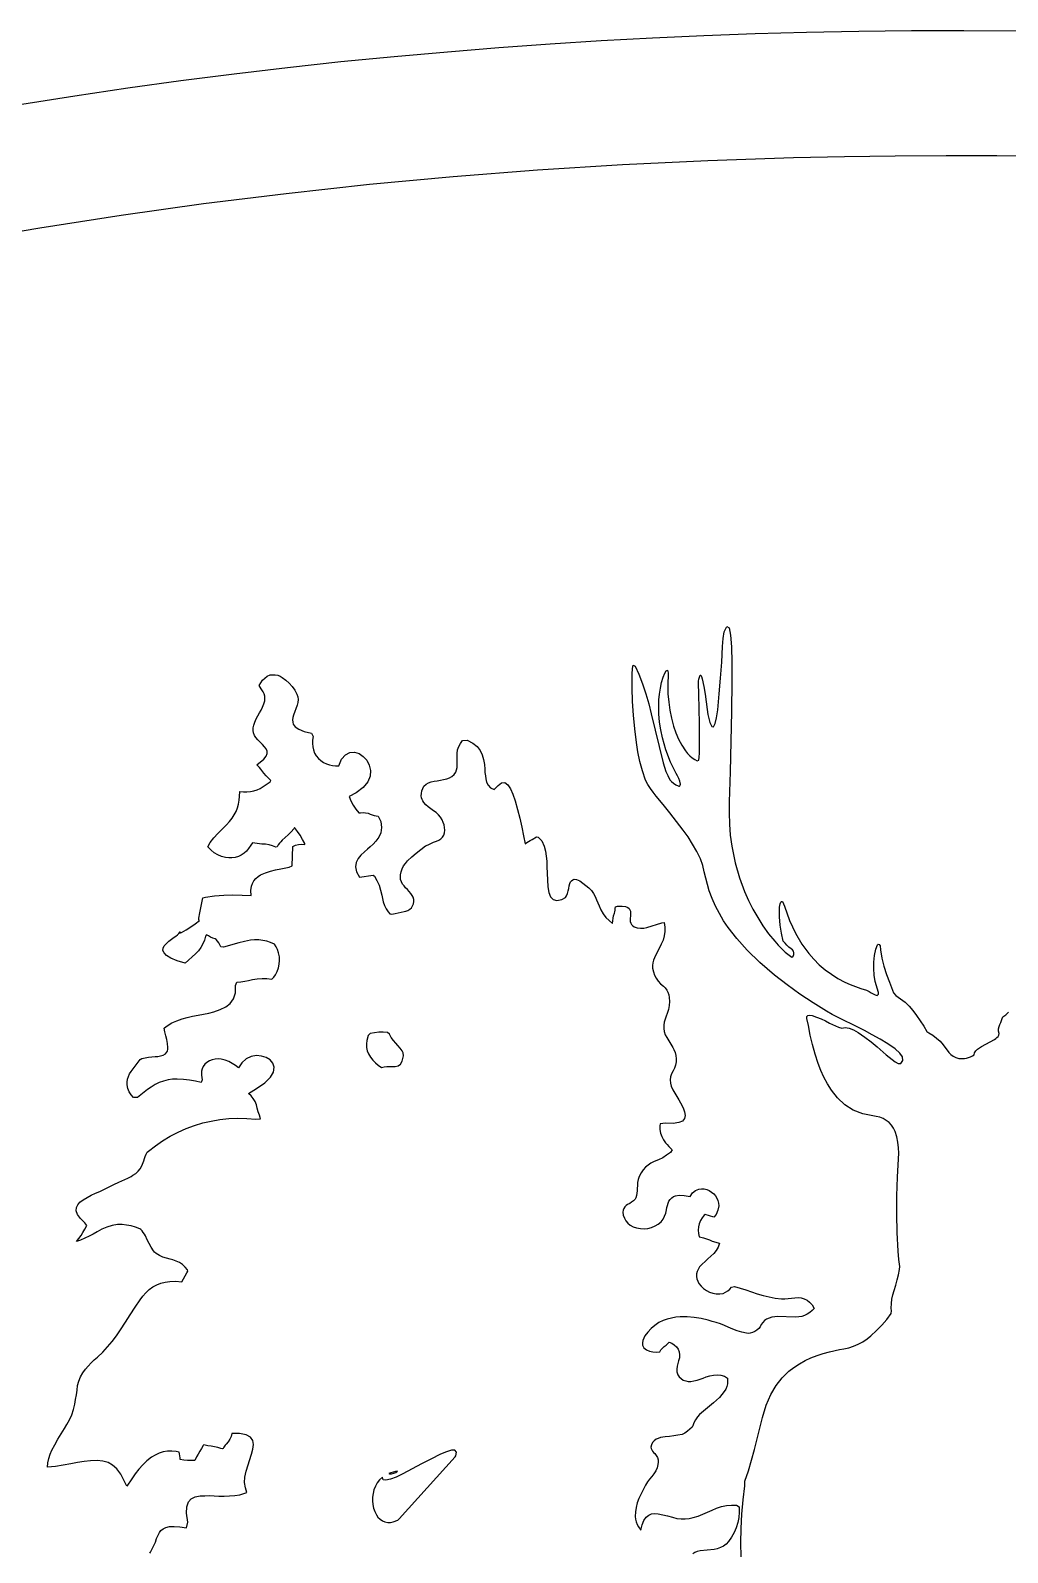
# Model space of a CAD drawing. Extents: x 0.2 to 24.2, y 0.3 to 12.3.
# Drawn here: x 8.55 to 12.45, y 6.2 to 12.27 of the extents above; entities that cross this region are included whole.
import ezdxf

# ---------------------------------------------------------------- set-up
doc = ezdxf.new("R2010")
doc.units = 0
doc.linetypes.add('0', pattern=[0])
doc.layers.add('1', color=7, linetype='0')

msp = doc.modelspace()

# ---------------------------------------------------------------- linework, layer by layer
at = {"layer": '1'}
for points in [[(8.518983, 11.978792), (8.730409, 12.011995), (8.942079, 12.043245), (9.153993, 12.072298), (9.366395, 12.099642), (9.579041, 12.124544), (9.791688, 12.147738), (10.004823, 12.168734), (10.217957, 12.187532), (10.422303, 12.20389), (10.626649, 12.218782), (10.831239, 12.231478), (11.035829, 12.242708), (11.240663, 12.251986), (11.445497, 12.259554), (11.650331, 12.265169), (11.859315, 12.26932), (12.068299, 12.271761), (12.277284, 12.272249), (12.486268, 12.271029)], [(12.611756, 11.76932), (12.40912, 11.771517), (12.206483, 11.772005), (12.003846, 11.771029), (11.801209, 11.768343), (11.598573, 11.763948), (11.256288, 11.75223), (10.915711, 11.735872), (10.577088, 11.714388), (10.240418, 11.688265), (9.90619, 11.657259), (9.57367, 11.621126), (9.243836, 11.580355), (8.9162, 11.5347), (8.591249, 11.484163), (8.268983, 11.428988)], [(11.3891, 6.184359), (11.388368, 6.241243), (11.389344, 6.298372), (11.392274, 6.355257), (11.396913, 6.411898), (11.40326, 6.468538), (11.404481, 6.486605), (11.418153, 6.528353), (11.430604, 6.570345), (11.442567, 6.612825), (11.453309, 6.655306), (11.474549, 6.740267), (11.488954, 6.789339), (11.507264, 6.83182), (11.528749, 6.868196), (11.553163, 6.898958), (11.579286, 6.924593), (11.599793, 6.940462), (11.621522, 6.954866), (11.644227, 6.967806), (11.667665, 6.978792), (11.692079, 6.98807), (11.716981, 6.995638), (11.741151, 7.002474), (11.78119, 7.011995), (11.798524, 7.014925), (11.818788, 7.018587), (11.838075, 7.024935), (11.856629, 7.032991), (11.874452, 7.042757), (11.891297, 7.053988), (11.907166, 7.066683), (11.929383, 7.086946), (11.950379, 7.108431), (11.969911, 7.131136), (11.988221, 7.155062), (11.988709, 7.165316), (11.987489, 7.177034), (11.988465, 7.195101), (11.990907, 7.212679), (11.994569, 7.230257), (11.999696, 7.247591), (12.006043, 7.268099), (12.011903, 7.289095), (12.016786, 7.309847), (12.02118, 7.331087), (12.022157, 7.342073), (12.01825, 7.371126), (12.015077, 7.404329), (12.011659, 7.477816), (12.00995, 7.551302), (12.010194, 7.625032), (12.012391, 7.698519), (12.016297, 7.772005), (12.017762, 7.794222), (12.017274, 7.816195), (12.014588, 7.838167), (12.010194, 7.859896), (12.003602, 7.881136), (11.997254, 7.894075), (11.988954, 7.905794), (11.979188, 7.916292), (11.967957, 7.925325), (11.955506, 7.93265), (11.942079, 7.938021), (11.928163, 7.941439), (11.875184, 7.951204), (11.83661, 7.966341), (11.803163, 7.98807), (11.77411, 8.014925), (11.749207, 8.046175), (11.733338, 8.071321), (11.719178, 8.097445), (11.706971, 8.124544), (11.696473, 8.152376), (11.68451, 8.18973), (11.674012, 8.227571), (11.664979, 8.265657), (11.657411, 8.304232), (11.650575, 8.33182), (11.651063, 8.339632), (11.655213, 8.343782), (11.662538, 8.344759), (11.672303, 8.343294), (11.690125, 8.336946), (11.707948, 8.329866), (11.725282, 8.32181), (11.742127, 8.313265), (11.753602, 8.307405), (11.765565, 8.302034), (11.777772, 8.297396), (11.790223, 8.293489), (11.804139, 8.295931), (11.820008, 8.293245), (11.837586, 8.286165), (11.856385, 8.275667), (11.882264, 8.257357), (11.907411, 8.238314), (11.931825, 8.218294), (11.95575, 8.197542), (11.967469, 8.187288), (11.979188, 8.177523), (11.991395, 8.168001), (12.003602, 8.158724), (12.015565, 8.151888), (12.026307, 8.15262), (12.034852, 8.164583), (12.032655, 8.178743), (12.021668, 8.194124), (12.003114, 8.21097), (11.973817, 8.230989), (11.943543, 8.249788), (11.912538, 8.267122), (11.880799, 8.283236), (11.752381, 8.347689), (11.729676, 8.360384), (11.676209, 8.394075), (11.623719, 8.429232), (11.57245, 8.466097), (11.522401, 8.504671), (11.463075, 8.555696), (11.413026, 8.604525), (11.371766, 8.650667), (11.337831, 8.694124), (11.319276, 8.721712), (11.30243, 8.750277), (11.287293, 8.779573), (11.273622, 8.809847), (11.261903, 8.840853), (11.254579, 8.865755), (11.247743, 8.890902), (11.241639, 8.916292), (11.236268, 8.941683), (11.226991, 8.968294), (11.212098, 8.998323), (11.195497, 9.02762), (11.17743, 9.055941), (11.157655, 9.08304), (11.131288, 9.117464), (11.104432, 9.1514), (11.077577, 9.185335), (11.050233, 9.219027), (11.038514, 9.234163), (11.027528, 9.249544), (11.01703, 9.265413), (11.00702, 9.281771), (10.995057, 9.31888), (10.985291, 9.356478), (10.977479, 9.394564), (10.97162, 9.432894), (10.96454, 9.487093), (10.959413, 9.541536), (10.955995, 9.596224), (10.954286, 9.650911), (10.954286, 9.705599), (10.955995, 9.727327), (10.958192, 9.741488), (10.96576, 9.736605), (10.980897, 9.704866), (10.995545, 9.665804), (11.008729, 9.626497), (11.020448, 9.586458), (11.030702, 9.546175), (11.078309, 9.351107), (11.083192, 9.333773), (11.089295, 9.316683), (11.096375, 9.300325), (11.104676, 9.284212), (11.111756, 9.276644), (11.119813, 9.269808), (11.128602, 9.263948), (11.137879, 9.259066), (11.140321, 9.258577), (11.143006, 9.258821), (11.144959, 9.260286), (11.146424, 9.262484), (11.146668, 9.266634), (11.144227, 9.277864), (11.140565, 9.288851), (11.135682, 9.299349), (11.130067, 9.309359), (11.10785, 9.354036), (11.088807, 9.403353), (11.075135, 9.45096), (11.068543, 9.482454), (11.063905, 9.514193), (11.061219, 9.546175), (11.060487, 9.578402), (11.061219, 9.602083), (11.063416, 9.625521), (11.066834, 9.648958), (11.071473, 9.672152), (11.077821, 9.693392), (11.084168, 9.709017), (11.090028, 9.718294), (11.095155, 9.720491), (11.097352, 9.709749), (11.096131, 9.658724), (11.097108, 9.626009), (11.100038, 9.593538), (11.104676, 9.561068), (11.111024, 9.529085), (11.119325, 9.497347), (11.128358, 9.471468), (11.139344, 9.446321), (11.152528, 9.422152), (11.16742, 9.399202), (11.175477, 9.389193), (11.184266, 9.379915), (11.193788, 9.371614), (11.204286, 9.36429), (11.214295, 9.359163), (11.220399, 9.361361), (11.222108, 9.373568), (11.223084, 9.390169), (11.223573, 9.449007), (11.223329, 9.507845), (11.222108, 9.566683), (11.220155, 9.625521), (11.219178, 9.668734), (11.219666, 9.677034), (11.220887, 9.685091), (11.223084, 9.693148), (11.226014, 9.70096), (11.2287, 9.700716), (11.231629, 9.695833), (11.234315, 9.6868), (11.240418, 9.656282), (11.245545, 9.625521), (11.250184, 9.594515), (11.253846, 9.563509), (11.256288, 9.544222), (11.264588, 9.512239), (11.272401, 9.496126), (11.279481, 9.495394), (11.285584, 9.507845), (11.290956, 9.531282), (11.295838, 9.563021), (11.301942, 9.626009), (11.307313, 9.688997), (11.311707, 9.75223), (11.31537, 9.815462), (11.317811, 9.846956), (11.321961, 9.873568), (11.332704, 9.894564), (11.34076, 9.889193), (11.346375, 9.861116), (11.350038, 9.813753), (11.351991, 9.751009), (11.352235, 9.67679), (11.350526, 9.556429), (11.348329, 9.436312), (11.345399, 9.31595), (11.341981, 9.195833), (11.341004, 9.1514), (11.342225, 9.106966), (11.345887, 9.062777), (11.351747, 9.018831), (11.365418, 8.953157), (11.382508, 8.892855), (11.403016, 8.837679), (11.418641, 8.802279), (11.435975, 8.767611), (11.455262, 8.733919), (11.476258, 8.701448), (11.498963, 8.669954), (11.523133, 8.639681), (11.536561, 8.624788), (11.550477, 8.610384), (11.565125, 8.596712), (11.580262, 8.583773), (11.591981, 8.57596), (11.59662, 8.580111), (11.599061, 8.586458), (11.599305, 8.593294), (11.597596, 8.599886), (11.59369, 8.605501), (11.588563, 8.609896), (11.580018, 8.616732), (11.571961, 8.624056), (11.564393, 8.631868), (11.557313, 8.640169), (11.549989, 8.671907), (11.544862, 8.704134), (11.542176, 8.736605), (11.541932, 8.769075), (11.54242, 8.775911), (11.543641, 8.782503), (11.545106, 8.789339), (11.547303, 8.795687), (11.550233, 8.798616), (11.554139, 8.798372), (11.562196, 8.779085), (11.582215, 8.721956), (11.605409, 8.671907), (11.631043, 8.62845), (11.658631, 8.591097), (11.678895, 8.567904), (11.700868, 8.546175), (11.724549, 8.526155), (11.749207, 8.508089), (11.775331, 8.491488), (11.802674, 8.477083), (11.82367, 8.467806), (11.845155, 8.459505), (11.866883, 8.451937), (11.888856, 8.445345), (11.900575, 8.439241), (11.907655, 8.43387), (11.915223, 8.429476), (11.923524, 8.426058), (11.932069, 8.423861), (11.934999, 8.425814), (11.936952, 8.428988), (11.93744, 8.43265), (11.936707, 8.436068), (11.924256, 8.479036), (11.92035, 8.504915), (11.918641, 8.530794), (11.919129, 8.556917), (11.921571, 8.58304), (11.926209, 8.608675), (11.932801, 8.625277), (11.936463, 8.62845), (11.939881, 8.627474), (11.943299, 8.62137), (11.944764, 8.605745), (11.950624, 8.572542), (11.95868, 8.540071), (11.96869, 8.507845), (11.980653, 8.476595), (11.997499, 8.434603), (12.006043, 8.422884), (12.025331, 8.410677), (12.043397, 8.396517), (12.059754, 8.380648), (12.074403, 8.36307), (12.089295, 8.34305), (12.1037, 8.322298), (12.117372, 8.301302), (12.130555, 8.280062), (12.137391, 8.273958), (12.153993, 8.264925), (12.169129, 8.253939), (12.183045, 8.240999), (12.195252, 8.226595), (12.217957, 8.196321), (12.226014, 8.187777), (12.235291, 8.180941), (12.24579, 8.175814), (12.25702, 8.17264), (12.268495, 8.171663), (12.280213, 8.17264), (12.288514, 8.174105), (12.296571, 8.176302), (12.304383, 8.178988), (12.312196, 8.182405), (12.318299, 8.1868), (12.320252, 8.194368), (12.325868, 8.202425), (12.332459, 8.209261), (12.340028, 8.215364), (12.348573, 8.220003), (12.399354, 8.247835), (12.404725, 8.251497), (12.409608, 8.255648), (12.414002, 8.26053), (12.417665, 8.265657), (12.417909, 8.271517), (12.415711, 8.280794), (12.415711, 8.290316), (12.417909, 8.299593), (12.421815, 8.308138), (12.424745, 8.315706), (12.427674, 8.323275), (12.430604, 8.331087), (12.43329, 8.338655), (12.445008, 8.346956), (12.455995, 8.356478)], [(9.029481, 6.199984), (9.032166, 6.203157), (9.039735, 6.216341), (9.046327, 6.229769), (9.052186, 6.243685), (9.057069, 6.257845), (9.060243, 6.266146), (9.064149, 6.274202), (9.068788, 6.282015), (9.074159, 6.289339), (9.082948, 6.296663), (9.094422, 6.302034), (9.108582, 6.305452), (9.126893, 6.306185), (9.14911, 6.30472), (9.176454, 6.300081), (9.181825, 6.323519), (9.176454, 6.358431), (9.177186, 6.384554), (9.183778, 6.403597), (9.195252, 6.416292), (9.211122, 6.424105), (9.230653, 6.427523), (9.249207, 6.428499), (9.267762, 6.428988), (9.286317, 6.428499), (9.304872, 6.427279), (9.326112, 6.42679), (9.347352, 6.427523), (9.368592, 6.429476), (9.389588, 6.43265), (9.417176, 6.441927), (9.411317, 6.459993), (9.407411, 6.480745), (9.408875, 6.502962), (9.413758, 6.525911), (9.436219, 6.593782), (9.44159, 6.61429), (9.443788, 6.632845), (9.440614, 6.648958), (9.431336, 6.661898), (9.414247, 6.671907), (9.388124, 6.677279), (9.357362, 6.677279), (9.354432, 6.665316), (9.349549, 6.653841), (9.342713, 6.643343), (9.334168, 6.63431), (9.33075, 6.630404), (9.327577, 6.626253), (9.324891, 6.621859), (9.322694, 6.61722), (9.319276, 6.615023), (9.313905, 6.616976), (9.300721, 6.620394), (9.287538, 6.623323), (9.274354, 6.625521), (9.260926, 6.627474), (9.245057, 6.631624), (9.242372, 6.628695), (9.236268, 6.61722), (9.22992, 6.605745), (9.223329, 6.594759), (9.216249, 6.583773), (9.210145, 6.568392), (9.195252, 6.568392), (9.180604, 6.569124), (9.165956, 6.570589), (9.151307, 6.572786), (9.150575, 6.580111), (9.149598, 6.587679), (9.148133, 6.595003), (9.146668, 6.602327), (9.134706, 6.605501), (9.117616, 6.606722), (9.100282, 6.605989), (9.083436, 6.60306), (9.067079, 6.597933), (9.051209, 6.590853), (9.036561, 6.582064), (9.018495, 6.567171), (9.001649, 6.551302), (8.98578, 6.533968), (8.971375, 6.515657), (8.958192, 6.49637), (8.937928, 6.466585), (8.914002, 6.514925), (8.898866, 6.535677), (8.881776, 6.550814), (8.863221, 6.560823), (8.842713, 6.566683), (8.820497, 6.568636), (8.793885, 6.567171), (8.767518, 6.564486), (8.741395, 6.560579), (8.715272, 6.555452), (8.653749, 6.545687), (8.621522, 6.542757), (8.623231, 6.560091), (8.626893, 6.577425), (8.632264, 6.594027), (8.639588, 6.609896), (8.651063, 6.631868), (8.663026, 6.653841), (8.675721, 6.675081), (8.689149, 6.696077), (8.69867, 6.712191), (8.709901, 6.730989), (8.718934, 6.751009), (8.726014, 6.771761), (8.730897, 6.793245), (8.734071, 6.8118), (8.737, 6.830599), (8.739686, 6.849154), (8.742127, 6.867952), (8.746766, 6.88553), (8.753358, 6.902376), (8.762391, 6.918245), (8.773133, 6.93265), (8.784364, 6.945589), (8.796082, 6.958284), (8.808534, 6.970247), (8.821229, 6.981722), (8.841981, 7.001253), (8.861756, 7.022005), (8.880067, 7.043978), (8.897157, 7.066683), (8.912782, 7.090609), (8.932557, 7.120638), (8.952088, 7.150423), (8.972108, 7.180208), (8.991883, 7.209993), (9.002625, 7.224154), (9.0141, 7.23807), (9.027284, 7.250277), (9.041688, 7.261019), (9.057557, 7.269564), (9.074159, 7.2764), (9.091737, 7.280794), (9.109559, 7.283236), (9.132997, 7.283724), (9.157166, 7.282015), (9.177918, 7.317659), (9.182313, 7.324007), (9.180604, 7.329866), (9.171082, 7.340609), (9.16034, 7.35013), (9.148377, 7.358187), (9.135682, 7.364534), (9.12201, 7.369173), (9.111756, 7.372347), (9.096864, 7.375765), (9.082215, 7.380404), (9.068055, 7.386751), (9.054872, 7.394564), (9.049012, 7.399691), (9.044618, 7.404818), (9.035829, 7.419466), (9.027528, 7.434359), (9.019715, 7.449251), (9.012147, 7.464632), (9.008241, 7.471712), (9.00409, 7.478304), (8.999207, 7.484652), (8.994081, 7.490755), (8.990174, 7.493441), (8.973084, 7.499788), (8.955262, 7.504671), (8.93744, 7.507845), (8.919129, 7.509554), (8.900819, 7.509554), (8.879579, 7.506136), (8.858827, 7.500032), (8.839051, 7.491976), (8.820252, 7.481478), (8.804139, 7.4722), (8.787782, 7.463655), (8.770936, 7.455599), (8.753846, 7.448275), (8.737245, 7.442904), (8.74701, 7.454134), (8.755555, 7.466097), (8.763368, 7.478792), (8.770204, 7.491976), (8.778993, 7.506624), (8.770936, 7.516878), (8.75287, 7.534456), (8.741883, 7.550325), (8.736756, 7.56473), (8.737245, 7.577425), (8.742372, 7.588655), (8.751405, 7.599398), (8.763612, 7.608919), (8.779725, 7.618196), (8.796082, 7.626741), (8.812928, 7.634554), (8.830018, 7.641634), (8.848817, 7.650911), (8.86786, 7.660189), (8.886903, 7.669466), (8.905946, 7.678499), (8.918397, 7.68387), (8.930604, 7.689486), (8.942811, 7.695345), (8.955018, 7.701448), (8.962342, 7.706331), (8.973817, 7.713411), (8.983827, 7.7222), (8.992127, 7.732698), (8.998719, 7.744417), (9.003358, 7.757113), (9.005799, 7.764437), (9.008485, 7.773226), (9.011659, 7.781771), (9.015565, 7.790071), (9.019959, 7.798128), (9.02411, 7.803255), (9.052186, 7.824495), (9.081239, 7.844271), (9.111512, 7.862093), (9.142762, 7.878206), (9.174989, 7.892366), (9.207948, 7.904818), (9.241639, 7.915071), (9.274354, 7.922884), (9.309754, 7.928743), (9.345643, 7.932405), (9.381532, 7.93387), (9.41742, 7.933138), (9.453309, 7.930208), (9.47162, 7.932161), (9.466981, 7.945833), (9.462831, 7.959749), (9.458924, 7.973665), (9.455506, 7.987825), (9.450135, 8.000765), (9.442811, 8.012972), (9.434022, 8.023714), (9.423524, 8.033236), (9.455262, 8.052523), (9.489198, 8.075472), (9.51117, 8.097445), (9.522889, 8.118196), (9.525575, 8.136995), (9.520936, 8.153353), (9.510194, 8.166292), (9.494569, 8.176546), (9.475526, 8.182161), (9.455262, 8.183626), (9.434266, 8.179964), (9.414491, 8.170687), (9.396668, 8.155306), (9.383241, 8.134554), (9.371522, 8.14432), (9.358827, 8.152864), (9.345399, 8.159945), (9.331239, 8.16556), (9.314149, 8.169222), (9.302186, 8.170443), (9.290223, 8.16971), (9.278749, 8.167025), (9.267518, 8.16263), (9.257264, 8.156527), (9.249452, 8.149446), (9.243348, 8.140902), (9.238954, 8.13138), (9.236512, 8.121126), (9.23578, 8.105501), (9.239198, 8.087679), (9.235536, 8.07596), (9.211854, 8.081575), (9.187928, 8.085726), (9.163758, 8.088655), (9.139344, 8.09012), (9.121034, 8.089388), (9.102723, 8.086702), (9.084901, 8.082308), (9.067811, 8.07596), (9.051209, 8.067904), (9.035584, 8.058138), (9.021424, 8.048372), (9.007752, 8.038118), (8.994325, 8.02762), (8.981141, 8.016634), (8.964784, 8.016634), (8.95575, 8.02762), (8.948182, 8.039827), (8.942811, 8.052767), (8.939393, 8.066683), (8.939393, 8.078157), (8.941102, 8.089388), (8.94452, 8.100374), (8.949403, 8.110628), (8.95575, 8.12015), (8.992127, 8.168245), (8.997987, 8.171663), (9.01117, 8.175081), (9.024354, 8.177523), (9.037782, 8.178988), (9.051209, 8.17972), (9.061952, 8.180452), (9.07245, 8.182405), (9.082704, 8.186068), (9.092225, 8.190706), (9.097108, 8.195833), (9.100282, 8.201937), (9.101991, 8.208773), (9.101991, 8.215853), (9.100282, 8.231722), (9.09784, 8.247347), (9.094422, 8.262972), (9.090272, 8.278353), (9.087586, 8.293001), (9.095399, 8.300081), (9.118348, 8.314486), (9.138368, 8.32303), (9.158631, 8.330111), (9.179627, 8.33597), (9.200868, 8.340364), (9.222352, 8.344515), (9.243592, 8.348665), (9.264832, 8.353548), (9.286073, 8.358431), (9.311219, 8.366976), (9.333192, 8.377718), (9.351014, 8.391878), (9.363954, 8.410189), (9.371522, 8.43387), (9.372254, 8.463167), (9.377625, 8.476595), (9.39325, 8.478548), (9.408875, 8.480989), (9.424256, 8.483675), (9.439637, 8.487093), (9.458924, 8.490023), (9.478211, 8.491243), (9.497499, 8.490755), (9.516786, 8.488314), (9.524598, 8.49637), (9.530946, 8.506136), (9.538026, 8.51932), (9.543153, 8.53348), (9.546571, 8.548128), (9.547547, 8.563265), (9.546815, 8.578157), (9.543885, 8.59305), (9.539002, 8.60721), (9.53412, 8.617708), (9.52704, 8.627962), (9.512147, 8.634798), (9.496766, 8.639925), (9.480897, 8.643343), (9.46454, 8.645296), (9.448182, 8.645296), (9.432069, 8.643587), (9.408387, 8.639193), (9.38495, 8.633577), (9.361512, 8.62723), (9.338563, 8.619905), (9.323915, 8.615755), (9.313416, 8.617708), (9.309999, 8.625765), (9.305604, 8.633089), (9.300477, 8.640169), (9.294618, 8.646517), (9.290956, 8.648958), (9.281678, 8.652376), (9.272645, 8.656282), (9.2641, 8.660921), (9.255555, 8.665804), (9.252381, 8.659945), (9.247743, 8.64432), (9.241395, 8.629183), (9.233338, 8.615023), (9.223817, 8.602083), (9.212586, 8.59012), (9.171082, 8.552034), (9.138856, 8.562044), (9.114198, 8.572786), (9.097108, 8.58304), (9.086854, 8.593294), (9.082459, 8.60306), (9.082948, 8.612581), (9.087586, 8.621859), (9.096375, 8.63138), (9.105897, 8.640413), (9.116151, 8.64847), (9.127137, 8.655794), (9.133485, 8.660677), (9.139832, 8.665804), (9.145692, 8.671175), (9.151307, 8.67679), (9.149842, 8.673616), (9.151795, 8.673128), (9.156922, 8.674837), (9.175477, 8.685579), (9.193299, 8.697054), (9.211122, 8.709261), (9.228211, 8.721956), (9.226747, 8.722933), (9.226014, 8.726595), (9.226014, 8.73221), (9.229188, 8.752474), (9.233094, 8.772738), (9.237245, 8.792757), (9.241883, 8.812777), (9.252137, 8.815218), (9.288514, 8.820345), (9.324891, 8.823519), (9.361512, 8.824739), (9.398133, 8.824251), (9.434754, 8.82181), (9.433534, 8.842073), (9.435731, 8.859163), (9.439637, 8.870394), (9.445497, 8.880892), (9.453065, 8.890413), (9.461854, 8.898226), (9.472108, 8.904573), (9.491395, 8.912874), (9.51117, 8.919954), (9.531434, 8.925081), (9.552186, 8.928743), (9.585877, 8.935091), (9.597596, 8.94095), (9.60077, 9.017366), (9.611756, 9.022738), (9.623719, 9.026155), (9.635926, 9.027132), (9.648133, 9.026155), (9.647889, 9.029329), (9.639344, 9.046175), (9.629823, 9.062288), (9.619325, 9.077913), (9.60785, 9.092806), (9.605165, 9.088167), (9.593934, 9.076204), (9.582459, 9.06473), (9.570497, 9.053499), (9.55829, 9.042513), (9.55243, 9.036898), (9.546815, 9.03055), (9.542176, 9.023958), (9.537782, 9.016878), (9.533387, 9.014681), (9.519959, 9.020784), (9.505799, 9.024935), (9.491151, 9.027132), (9.476258, 9.027376), (9.440125, 9.032503), (9.432801, 9.02347), (9.424012, 9.00931), (9.415711, 8.9993), (9.405946, 8.990755), (9.394959, 8.983431), (9.383241, 8.977816), (9.37079, 8.974154), (9.35785, 8.9722), (9.344911, 8.971956), (9.331971, 8.973665), (9.316102, 8.977816), (9.300965, 8.984163), (9.287049, 8.992708), (9.274354, 9.003206), (9.261415, 9.016634), (9.270692, 9.033724), (9.286073, 9.052279), (9.301942, 9.070101), (9.318543, 9.087435), (9.335877, 9.104036), (9.347596, 9.116976), (9.358338, 9.130648), (9.367127, 9.143343), (9.374452, 9.157259), (9.380311, 9.171663), (9.384461, 9.186556), (9.386903, 9.201937), (9.387635, 9.217562), (9.3891, 9.237337), (9.403993, 9.236116), (9.417665, 9.235628), (9.431581, 9.236605), (9.445008, 9.23929), (9.458192, 9.243685), (9.470643, 9.249544), (9.50995, 9.276155), (9.513368, 9.281527), (9.503358, 9.290316), (9.493836, 9.299837), (9.485291, 9.310091), (9.477479, 9.320833), (9.47284, 9.326693), (9.467957, 9.332552), (9.462831, 9.337923), (9.457215, 9.34305), (9.485536, 9.366488), (9.494813, 9.377962), (9.498719, 9.38846), (9.498475, 9.397982), (9.494569, 9.407015), (9.487977, 9.415804), (9.478944, 9.424593), (9.470155, 9.433626), (9.461366, 9.442904), (9.453065, 9.452425), (9.44745, 9.46097), (9.443543, 9.470736), (9.441834, 9.480745), (9.442323, 9.491243), (9.44452, 9.501253), (9.449159, 9.514193), (9.454774, 9.526644), (9.460877, 9.538851), (9.467957, 9.55057), (9.474305, 9.562044), (9.47992, 9.574007), (9.484559, 9.586214), (9.488465, 9.598909), (9.489442, 9.607943), (9.488954, 9.61722), (9.486756, 9.626253), (9.48285, 9.634554), (9.474305, 9.646273), (9.466493, 9.6597), (9.472596, 9.670443), (9.47992, 9.680452), (9.488709, 9.689241), (9.498475, 9.69681), (9.510438, 9.701693), (9.520448, 9.702913), (9.530457, 9.702669), (9.540223, 9.700472), (9.549745, 9.697054), (9.55829, 9.691927), (9.572694, 9.681185), (9.586122, 9.668978), (9.598084, 9.655306), (9.608338, 9.640657), (9.617127, 9.624788), (9.620057, 9.61429), (9.621278, 9.603304), (9.620545, 9.592318), (9.617616, 9.58182), (9.602967, 9.540804), (9.600282, 9.532015), (9.599305, 9.522982), (9.600038, 9.513948), (9.602479, 9.505159), (9.610291, 9.494661), (9.624452, 9.48514), (9.645448, 9.476595), (9.674989, 9.469027), (9.681092, 9.456575), (9.679139, 9.442171), (9.678895, 9.428499), (9.679872, 9.415316), (9.682801, 9.40262), (9.687684, 9.390413), (9.694276, 9.379183), (9.702577, 9.369173), (9.712342, 9.360384), (9.723329, 9.35306), (9.735291, 9.347689), (9.74701, 9.343782), (9.759217, 9.341097), (9.771424, 9.339632), (9.783875, 9.339388), (9.79535, 9.366488), (9.810487, 9.383821), (9.827821, 9.392366), (9.846375, 9.393343), (9.864686, 9.387972), (9.881288, 9.376741), (9.895448, 9.361361), (9.905702, 9.342073), (9.910584, 9.320833), (9.908875, 9.297884), (9.899842, 9.275179), (9.881288, 9.252962), (9.852967, 9.23221), (9.825868, 9.217562), (9.832215, 9.199495), (9.841004, 9.18265), (9.851502, 9.16678), (9.864198, 9.152376), (9.871034, 9.1514), (9.880799, 9.152864), (9.890809, 9.152376), (9.900575, 9.150179), (9.909608, 9.146029), (9.917176, 9.143343), (9.924989, 9.14139), (9.933045, 9.139925), (9.941102, 9.138948), (9.951356, 9.116976), (9.95453, 9.093294), (9.951356, 9.072542), (9.943055, 9.054476), (9.931336, 9.038363), (9.920594, 9.027376), (9.909608, 9.016634), (9.898133, 9.006624), (9.88617, 8.996859), (9.87201, 8.983187), (9.86078, 8.969271), (9.853211, 8.953646), (9.851258, 8.936312), (9.855165, 8.91678), (9.866151, 8.896029), (9.920594, 8.903597), (9.926209, 8.899691), (9.936219, 8.881868), (9.94452, 8.862825), (9.950868, 8.843294), (9.955262, 8.823275), (9.958192, 8.810823), (9.96161, 8.796663), (9.966493, 8.782747), (9.97284, 8.769564), (9.980409, 8.757113), (9.987977, 8.748812), (9.996034, 8.747347), (10.008241, 8.750521), (10.020448, 8.753206), (10.032655, 8.755892), (10.045106, 8.758089), (10.051698, 8.760042), (10.059999, 8.762972), (10.067323, 8.767611), (10.07367, 8.773714), (10.078553, 8.781038), (10.081727, 8.789095), (10.083192, 8.797884), (10.082948, 8.806673), (10.08075, 8.814974), (10.0766, 8.822786), (10.070741, 8.830843), (10.064393, 8.838655), (10.057801, 8.84598), (10.050721, 8.85306), (10.044129, 8.860384), (10.038026, 8.867952), (10.033631, 8.876253), (10.030702, 8.88553), (10.029481, 8.895052), (10.029969, 8.904573), (10.032655, 8.917025), (10.036805, 8.928743), (10.042665, 8.939974), (10.049745, 8.950472), (10.058045, 8.959993), (10.075135, 8.976107), (10.092713, 8.991488), (10.111024, 9.006136), (10.130067, 9.019808), (10.140565, 9.024935), (10.151307, 9.029818), (10.162293, 9.034456), (10.17328, 9.038851), (10.182557, 9.043489), (10.190858, 9.048372), (10.197938, 9.055208), (10.203065, 9.063509), (10.206239, 9.072542), (10.207215, 9.082308), (10.205995, 9.09305), (10.203797, 9.103548), (10.200624, 9.114046), (10.196717, 9.124056), (10.189637, 9.134798), (10.181336, 9.144564), (10.171815, 9.153109), (10.161317, 9.160433), (10.151063, 9.167757), (10.141053, 9.17557), (10.131776, 9.184114), (10.122987, 9.193148), (10.119325, 9.199251), (10.116395, 9.205599), (10.114442, 9.212191), (10.113221, 9.219271), (10.113465, 9.229525), (10.115174, 9.239779), (10.118592, 9.249544), (10.123475, 9.258577), (10.13202, 9.266146), (10.141786, 9.272249), (10.152772, 9.276155), (10.164002, 9.278109), (10.176698, 9.279818), (10.189637, 9.282015), (10.202088, 9.284456), (10.214784, 9.287386), (10.225526, 9.291292), (10.235291, 9.297152), (10.243836, 9.30472), (10.250672, 9.313997), (10.253846, 9.323275), (10.255799, 9.332796), (10.256532, 9.342562), (10.256288, 9.352327), (10.255799, 9.363314), (10.255799, 9.374544), (10.255799, 9.388704), (10.257997, 9.402864), (10.262391, 9.416536), (10.268983, 9.428988), (10.277528, 9.440462), (10.296327, 9.441195), (10.319276, 9.430452), (10.336366, 9.416536), (10.348573, 9.400423), (10.356141, 9.382601), (10.361756, 9.364046), (10.365174, 9.345003), (10.366395, 9.325716), (10.367127, 9.312777), (10.368836, 9.300081), (10.371034, 9.287386), (10.373719, 9.274691), (10.379823, 9.261751), (10.389588, 9.25223), (10.403749, 9.245638), (10.419129, 9.261019), (10.433045, 9.272249), (10.445985, 9.272738), (10.457948, 9.264193), (10.468934, 9.248323), (10.478944, 9.226595), (10.487977, 9.200472), (10.497499, 9.16556), (10.506043, 9.130648), (10.513856, 9.095247), (10.520448, 9.059847), (10.528016, 9.028597), (10.53412, 9.03348), (10.540711, 9.037874), (10.547791, 9.04178), (10.554872, 9.045198), (10.572938, 9.056673), (10.57953, 9.055208), (10.593446, 9.039827), (10.603211, 9.01932), (10.608094, 8.999544), (10.611512, 8.97928), (10.613709, 8.959017), (10.614442, 8.938509), (10.618592, 8.856234), (10.622254, 8.834017), (10.62909, 8.816683), (10.6391, 8.805696), (10.653993, 8.80179), (10.674256, 8.806673), (10.688416, 8.814486), (10.693055, 8.820833), (10.696229, 8.830599), (10.699159, 8.840609), (10.701356, 8.850618), (10.703309, 8.860872), (10.706239, 8.870638), (10.70868, 8.876497), (10.712342, 8.88138), (10.717225, 8.885042), (10.723084, 8.887239), (10.732606, 8.886019), (10.745301, 8.880404), (10.757752, 8.871859), (10.769715, 8.862581), (10.78119, 8.852327), (10.791688, 8.841585), (10.799745, 8.830111), (10.806825, 8.818148), (10.812684, 8.805452), (10.817811, 8.792513), (10.822206, 8.781527), (10.82953, 8.764925), (10.838807, 8.749544), (10.849793, 8.73514), (10.862489, 8.7222), (10.876405, 8.710726), (10.876893, 8.72098), (10.878358, 8.731234), (10.880555, 8.741488), (10.883729, 8.751253), (10.885194, 8.757357), (10.886415, 8.763704), (10.887147, 8.770052), (10.887635, 8.7764), (10.895448, 8.779818), (10.914247, 8.780062), (10.927918, 8.777864), (10.93744, 8.773958), (10.942079, 8.770052), (10.945497, 8.765169), (10.94745, 8.759554), (10.947694, 8.753695), (10.946717, 8.718782), (10.94867, 8.712191), (10.951844, 8.706331), (10.956483, 8.701204), (10.962098, 8.697542), (10.974549, 8.693392), (10.987489, 8.691439), (11.000428, 8.692171), (11.013124, 8.695101), (11.073182, 8.7139), (11.081727, 8.714632), (11.085145, 8.696321), (11.084901, 8.678743), (11.082459, 8.661409), (11.077577, 8.64432), (11.070741, 8.628206), (11.042909, 8.574251), (11.039491, 8.563997), (11.037049, 8.553743), (11.035829, 8.543001), (11.035829, 8.532259), (11.039002, 8.518343), (11.043885, 8.505159), (11.050477, 8.492464), (11.058534, 8.480745), (11.068055, 8.470247), (11.079041, 8.461214), (11.086366, 8.45389), (11.092469, 8.445345), (11.097108, 8.436312), (11.100282, 8.426302), (11.101991, 8.416048), (11.103456, 8.399691), (11.102479, 8.383577), (11.099305, 8.367464), (11.094178, 8.352083), (11.08954, 8.340609), (11.085877, 8.32889), (11.082704, 8.316927), (11.080262, 8.30472), (11.080262, 8.292025), (11.082215, 8.279329), (11.086366, 8.267122), (11.092225, 8.255892), (11.116883, 8.216097), (11.121034, 8.207552), (11.125916, 8.195833), (11.12909, 8.183626), (11.130311, 8.171175), (11.129823, 8.15848), (11.127625, 8.146029), (11.123475, 8.134066), (11.117616, 8.122835), (11.111756, 8.111605), (11.10785, 8.099398), (11.106385, 8.086702), (11.107362, 8.074007), (11.110291, 8.061556), (11.117127, 8.04764), (11.124452, 8.033724), (11.132508, 8.020296), (11.140809, 8.007113), (11.147645, 7.995638), (11.153749, 7.983919), (11.158875, 7.971712), (11.163514, 7.959261), (11.165223, 7.945101), (11.163026, 7.932894), (11.154725, 7.922884), (11.140321, 7.916292), (11.11786, 7.912874), (11.087586, 7.913851), (11.066346, 7.912142), (11.064637, 7.903109), (11.065125, 7.888704), (11.067567, 7.874544), (11.072206, 7.860872), (11.078797, 7.847933), (11.087342, 7.836214), (11.09369, 7.828646), (11.100282, 7.821321), (11.107362, 7.814241), (11.114442, 7.807405), (11.107118, 7.797396), (11.091981, 7.786409), (11.076112, 7.776644), (11.05951, 7.768099), (11.042176, 7.761019), (11.029481, 7.754915), (11.017762, 7.747347), (11.007264, 7.738314), (10.997987, 7.727816), (10.990174, 7.716341), (10.982362, 7.701937), (10.9787, 7.690218), (10.976258, 7.678011), (10.975038, 7.665804), (10.974793, 7.653353), (10.974305, 7.644075), (10.973329, 7.634798), (10.971375, 7.625521), (10.968934, 7.616488), (10.966249, 7.611116), (10.959413, 7.604769), (10.952088, 7.599154), (10.94452, 7.594027), (10.936219, 7.589876), (10.929872, 7.585726), (10.924745, 7.580599), (10.920594, 7.574251), (10.918153, 7.567171), (10.91742, 7.559603), (10.919129, 7.547396), (10.92328, 7.535677), (10.929383, 7.524691), (10.93744, 7.515413), (10.946961, 7.507601), (10.957948, 7.501497), (10.972108, 7.496614), (10.987, 7.493929), (11.002137, 7.493196), (11.01703, 7.494661), (11.031678, 7.498323), (11.045594, 7.504183), (11.058778, 7.511751), (11.070497, 7.521029), (11.077821, 7.531771), (11.083924, 7.543245), (11.088319, 7.555696), (11.091004, 7.568392), (11.092957, 7.577425), (11.095155, 7.586214), (11.098084, 7.594759), (11.101258, 7.603304), (11.105897, 7.610384), (11.112, 7.616488), (11.119325, 7.62137), (11.127381, 7.6243), (11.142518, 7.626497), (11.162293, 7.625521), (11.185731, 7.622103), (11.195497, 7.636507), (11.207459, 7.646273), (11.220643, 7.651644), (11.231385, 7.652864), (11.241883, 7.652132), (11.252381, 7.649691), (11.262147, 7.645296), (11.271424, 7.639681), (11.279725, 7.632845), (11.286561, 7.624544), (11.29242, 7.615511), (11.296327, 7.605501), (11.299012, 7.595003), (11.299745, 7.584261), (11.296815, 7.567659), (11.289002, 7.55057), (11.279969, 7.539583), (11.245301, 7.55057), (11.241151, 7.547884), (11.233338, 7.537386), (11.226991, 7.525667), (11.222352, 7.51346), (11.219422, 7.500521), (11.218202, 7.487337), (11.218934, 7.474154), (11.221375, 7.461214), (11.227723, 7.459261), (11.239442, 7.456331), (11.251161, 7.452913), (11.262391, 7.448763), (11.273622, 7.44388), (11.297547, 7.437532), (11.302918, 7.435091), (11.297303, 7.420198), (11.289491, 7.406527), (11.279725, 7.394075), (11.268006, 7.383333), (11.256532, 7.373323), (11.245301, 7.36307), (11.234315, 7.352327), (11.223573, 7.341341), (11.213075, 7.322786), (11.211122, 7.313021), (11.211122, 7.303255), (11.212586, 7.293489), (11.216004, 7.283968), (11.220887, 7.275423), (11.229432, 7.264437), (11.239442, 7.254915), (11.250672, 7.247103), (11.263124, 7.240755), (11.276063, 7.236605), (11.289735, 7.234163), (11.303651, 7.233919), (11.317323, 7.235628), (11.326844, 7.239779), (11.335877, 7.24515), (11.34369, 7.251986), (11.350282, 7.260042), (11.362245, 7.262484), (11.385194, 7.256136), (11.407899, 7.2493), (11.430604, 7.241976), (11.453065, 7.234163), (11.476991, 7.227083), (11.500916, 7.221224), (11.525331, 7.216585), (11.549989, 7.213167), (11.563416, 7.213411), (11.576844, 7.214388), (11.590272, 7.216097), (11.6037, 7.218294), (11.616395, 7.219027), (11.628846, 7.217562), (11.641053, 7.213655), (11.65204, 7.207796), (11.662049, 7.199984), (11.672791, 7.189486), (11.680116, 7.175814), (11.672303, 7.16678), (11.66327, 7.158724), (11.653016, 7.152376), (11.642274, 7.147249), (11.630799, 7.143831), (11.618836, 7.141878), (11.605165, 7.140657), (11.534852, 7.142611), (11.523377, 7.142122), (11.511903, 7.140169), (11.500672, 7.137239), (11.48993, 7.133089), (11.482362, 7.126741), (11.475526, 7.119417), (11.469666, 7.111361), (11.465028, 7.102571), (11.459168, 7.095003), (11.451844, 7.088411), (11.443788, 7.083284), (11.434999, 7.079378), (11.425477, 7.077181), (11.417909, 7.07596), (11.41034, 7.076204), (11.391541, 7.080599), (11.373231, 7.086458), (11.355409, 7.093294), (11.337831, 7.101351), (11.322206, 7.107943), (11.306336, 7.114046), (11.289979, 7.119173), (11.273622, 7.123568), (11.257508, 7.127962), (11.230165, 7.134798), (11.202088, 7.139437), (11.174012, 7.141878), (11.145692, 7.141878), (11.128358, 7.139925), (11.111268, 7.136751), (11.094178, 7.132601), (11.077577, 7.127474), (11.060487, 7.118685), (11.044374, 7.107943), (11.029725, 7.095491), (11.016786, 7.081331), (11.005311, 7.065706), (11.000428, 7.057161), (10.997254, 7.047884), (10.99579, 7.038363), (10.996278, 7.028597), (11.001405, 7.018587), (11.011659, 7.010286), (11.02411, 7.005404), (11.037293, 7.002474), (11.050721, 7.001497), (11.064149, 7.002718), (11.069276, 7.010286), (11.075379, 7.017366), (11.082215, 7.02347), (11.089784, 7.028841), (11.101747, 7.041536), (11.112489, 7.036654), (11.122499, 7.030306), (11.131043, 7.022249), (11.138368, 7.012972), (11.14203, 7.001741), (11.143495, 6.990267), (11.142762, 6.978548), (11.139832, 6.967073), (11.13617, 6.956087), (11.133729, 6.944857), (11.132508, 6.933382), (11.132508, 6.921907), (11.135926, 6.911165), (11.14203, 6.90262), (11.149354, 6.89554), (11.158143, 6.889925), (11.167909, 6.886019), (11.177918, 6.884066), (11.188416, 6.884066), (11.200868, 6.886263), (11.213075, 6.889193), (11.225282, 6.893099), (11.237, 6.897493), (11.24994, 6.902132), (11.2641, 6.906527), (11.278749, 6.909212), (11.293397, 6.909945), (11.30829, 6.908724), (11.322694, 6.905794), (11.334413, 6.897249), (11.335389, 6.886019), (11.334413, 6.874788), (11.331971, 6.864046), (11.327577, 6.853548), (11.321717, 6.844027), (11.31244, 6.83182), (11.30243, 6.820101), (11.2912, 6.809359), (11.279481, 6.799593), (11.223329, 6.752718), (11.21454, 6.742464), (11.207215, 6.731234), (11.200868, 6.719271), (11.195985, 6.70682), (11.193543, 6.702425), (11.184999, 6.693392), (11.175477, 6.685335), (11.164979, 6.678499), (11.153749, 6.673128), (11.137147, 6.669954), (11.120301, 6.667513), (11.103456, 6.665316), (11.08661, 6.663607), (11.077088, 6.662142), (11.067811, 6.660189), (11.058534, 6.657259), (11.049745, 6.653597), (11.041688, 6.647982), (11.035584, 6.640657), (11.03119, 6.631868), (11.028993, 6.622347), (11.030213, 6.616488), (11.032655, 6.610872), (11.035829, 6.605745), (11.039979, 6.601351), (11.044374, 6.596224), (11.050721, 6.589144), (11.05536, 6.580599), (11.058045, 6.571566), (11.058778, 6.562044), (11.057313, 6.552523), (11.053651, 6.539583), (11.048524, 6.527132), (11.041444, 6.515413), (11.033143, 6.504671), (11.023622, 6.49515), (11.019227, 6.48929), (11.015077, 6.483431), (11.011415, 6.477083), (11.008241, 6.470491), (10.981629, 6.41678), (10.974793, 6.399691), (10.970155, 6.381868), (10.967225, 6.363802), (10.966493, 6.345491), (10.967713, 6.334749), (10.970399, 6.324007), (10.974549, 6.313753), (10.979676, 6.304232), (10.988954, 6.291536), (10.994325, 6.312288), (11.001405, 6.330111), (11.010194, 6.342806), (11.020448, 6.351107), (11.031922, 6.355745), (11.044618, 6.357454), (11.05829, 6.356478), (11.077088, 6.352327), (11.095887, 6.347933), (11.114686, 6.34305), (11.133241, 6.337679), (11.149354, 6.335726), (11.165711, 6.335726), (11.182069, 6.337679), (11.197938, 6.341341), (11.217225, 6.347445), (11.236268, 6.354525), (11.254823, 6.362337), (11.273133, 6.371126), (11.291444, 6.379183), (11.310487, 6.385042), (11.330262, 6.389193), (11.350038, 6.391146), (11.370057, 6.390902), (11.381043, 6.38431), (11.381532, 6.36307), (11.379579, 6.342073), (11.375672, 6.321321), (11.369569, 6.301058), (11.361268, 6.281527), (11.351014, 6.262972), (11.338807, 6.245638), (11.32953, 6.235872), (11.318788, 6.227816), (11.306825, 6.221468), (11.294129, 6.217073), (11.280946, 6.214632), (11.225038, 6.209261), (11.213075, 6.206575), (11.204041, 6.202669), (11.195985, 6.19681)]]:
    msp.add_lwpolyline(points, dxfattribs=at)
for points in [[(9.99701, 8.139681), (10.009461, 8.140169), (10.020692, 8.142855), (10.029969, 8.149691), (10.037049, 8.162142), (10.041444, 8.182405), (10.0412, 8.194613), (10.037049, 8.202913), (10.028504, 8.213411), (10.019715, 8.223665), (10.010926, 8.233919), (10.002137, 8.244173), (9.993348, 8.256136), (9.986024, 8.268831), (9.977723, 8.276155), (9.960389, 8.277132), (9.943299, 8.276644), (9.925965, 8.274691), (9.90912, 8.271273), (9.901063, 8.264193), (9.895448, 8.243929), (9.894227, 8.230257), (9.894959, 8.216585), (9.897645, 8.203157), (9.902528, 8.190462), (9.91034, 8.177523), (9.919618, 8.16556), (9.929872, 8.154818), (9.94159, 8.145052), (9.954041, 8.136751), (9.96454, 8.139193), (9.975282, 8.140657), (9.986268, 8.140657)], [(10.248475, 6.58304), (10.251405, 6.587191), (10.253602, 6.602571), (10.247254, 6.609652), (10.233582, 6.609652), (10.214051, 6.604036), (10.189637, 6.593782), (10.151795, 6.574739), (10.114198, 6.555452), (10.076844, 6.535677), (10.039491, 6.515413), (10.012635, 6.502718), (9.98993, 6.493929), (9.972108, 6.490023), (9.961122, 6.49222), (9.957948, 6.501986), (9.946961, 6.491488), (9.93744, 6.479525), (9.929872, 6.466341), (9.924256, 6.452181), (9.920594, 6.437288), (9.918397, 6.42264), (9.918153, 6.407991), (9.919618, 6.393343), (9.922791, 6.378939), (9.92743, 6.365023), (9.934022, 6.351839), (9.94037, 6.342562), (9.948426, 6.334749), (9.957704, 6.328646), (9.967957, 6.324251), (9.978944, 6.322054), (9.990174, 6.32181), (10.001161, 6.323763), (10.019959, 6.330843), (10.024354, 6.336458)], [(9.983827, 6.516878), (9.986268, 6.515657), (9.994813, 6.51639), (10.003358, 6.518343), (10.01117, 6.521517), (10.018739, 6.525911), (10.009706, 6.524691), (10.000916, 6.522982), (9.992127, 6.520296)]]:
    msp.add_lwpolyline(points, close=True, dxfattribs=at)

doc.saveas('drawing.dxf')
